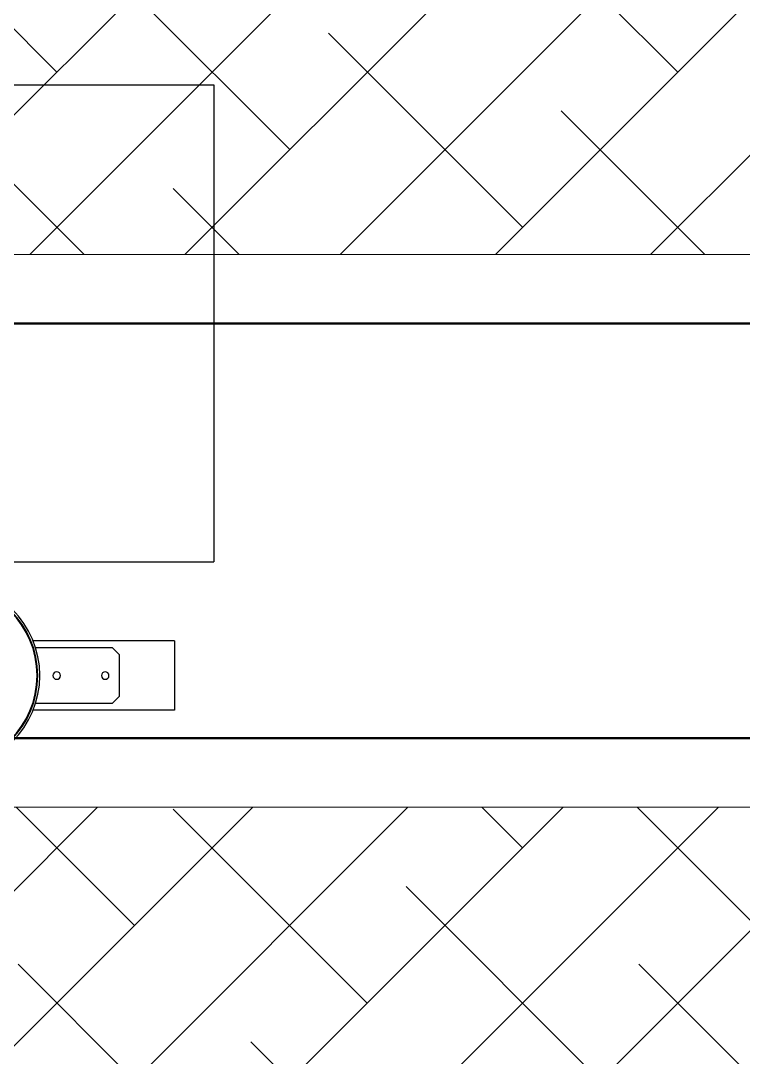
# Model space of a CAD drawing. Header units: millimetres. Extents: x 163705 to 1616509, y 81827 to 302547.
# Drawn here: x 228495 to 229540, y 147198 to 148698 of the extents above; entities that cross this region are included whole.
import ezdxf

# ---------------------------------------------------------------- set-up
doc = ezdxf.new("R2010")
doc.units = ezdxf.units.MM
doc.header["$LTSCALE"] = 10
doc.layers.add('1-填充', color=8, linetype='Continuous', lineweight=18)
doc.layers.add('1-设备轮廓', color=2, linetype='Continuous', lineweight=18)

# ---------------------------------------------------------------- blocks, each defined once
blk = doc.blocks.new('A$C5A5F0ED2')
at = {"layer": '1-填充'}
h = blk.add_hatch(dxfattribs=at)
h.set_pattern_fill('ANSI38', color=256, scale=50)
h.paths.add_polyline_path([(100, 100), (5900, 100), (5900, 1900), (100, 1900)])
h.paths.add_polyline_path([(675, 1000, 1), (1325, 1000, 1)], flags=16)
h.paths.add_polyline_path([(3325, 1000, 0.677608), (2764.3, 776.2, 0.677608)], flags=16)
h.paths.add_polyline_path([(5325, 1000, 0.677608), (4764.3, 776.2, 0.677608)], flags=16)
for points in [[(0, 0), (6000, 0), (6000, 2000), (0, 2000)], [(100, 100), (5900, 100), (5900, 1900), (100, 1900)]]:
    blk.add_lwpolyline(points, close=True, dxfattribs=at)
blk = doc.blocks.new('A$C7121566b')
at = {"layer": '1-设备轮廓', "lineweight": 50, "ltscale": 5}
for points in [[(4499.7, 7700.1), (47799.6, 7700.1)], [(4499.7, 7100.1), (47799.6, 7100.1)]]:
    blk.add_lwpolyline(points, dxfattribs=at)
for p in [(16999.7, 7700.1), (16999.7, 5100.1)]:
    blk.add_blockref('A$C5A5F0ED2', p)
blk = doc.blocks.new('11')
at = {"lineweight": 25}
for p, q in [((1014.5, -1647.7), (1014.5, -2101.1)), ((1704.5, -1647.7), (1704.5, -2101.1)), ((1819, -1867.5), (1819, -1866.4)), ((1819, -2075.3), (1819, -1870.7)), ((1829, -1871.1), (1829, -1870.1)), ((1829, -1985.3), (1829, -1874.3)), ((1909, -1870.1), (1909, -1871.1)), ((1909, -1874.3), (1909, -1985.3)), ((1919, -1867.5), (1919, -1866.4)), ((1919, -2075.3), (1919, -1870.7)), ((1839, -1995.3), (1829, -1985.3)), ((1909, -1985.3), (1899, -1995.3)), ((1899, -1995.3), (1839, -1995.3)), ((1819, -2075.3), (1824, -2075.3)), ((1824, -2075.3), (1914, -2075.3)), ((1914, -2075.3), (1919, -2075.3)), ((1014.5, -2101.1), (1014.5, -2102.6)), ((1014.5, -2102.6), (1014.5, -2131.8)), ((1704.5, -2101.1), (1704.5, -2102.6)), ((1704.5, -2102.6), (1704.5, -2131.8)), ((1014.5, -2131.8), (1704.5, -2131.8)), ((1014.5, -2131.8), (1704.5, -2131.8)), ((1014.5, -2131.8), (1014.5, -2131.8)), ((1704.5, -2131.8), (1704.5, -2131.8))]:
    blk.add_line(p, q, dxfattribs=at)
for centre, radius in [((1869, -1745.3), 135), ((1869, -1745.3), 132), ((1869, -1745.3), 131), ((1869, -1904.8), 5.5), ((1869, -1974.8), 5.5)]:
    blk.add_circle(centre, radius, dxfattribs=at)
blk = doc.blocks.new('A$C790c3438')
at = {"xscale": -1, "rotation": 89.99999999999993}
blk.add_blockref('11', (-18501.6, 10613.1), dxfattribs=at)

msp = doc.modelspace()

# ---------------------------------------------------------------- block references
for name, p in [('A$C790c3438', (245144.313, 139006.156)), ('A$C7121566b', (209928.183, 140559.499))]:
    msp.add_blockref(name, p)

doc.saveas('drawing.dxf')
